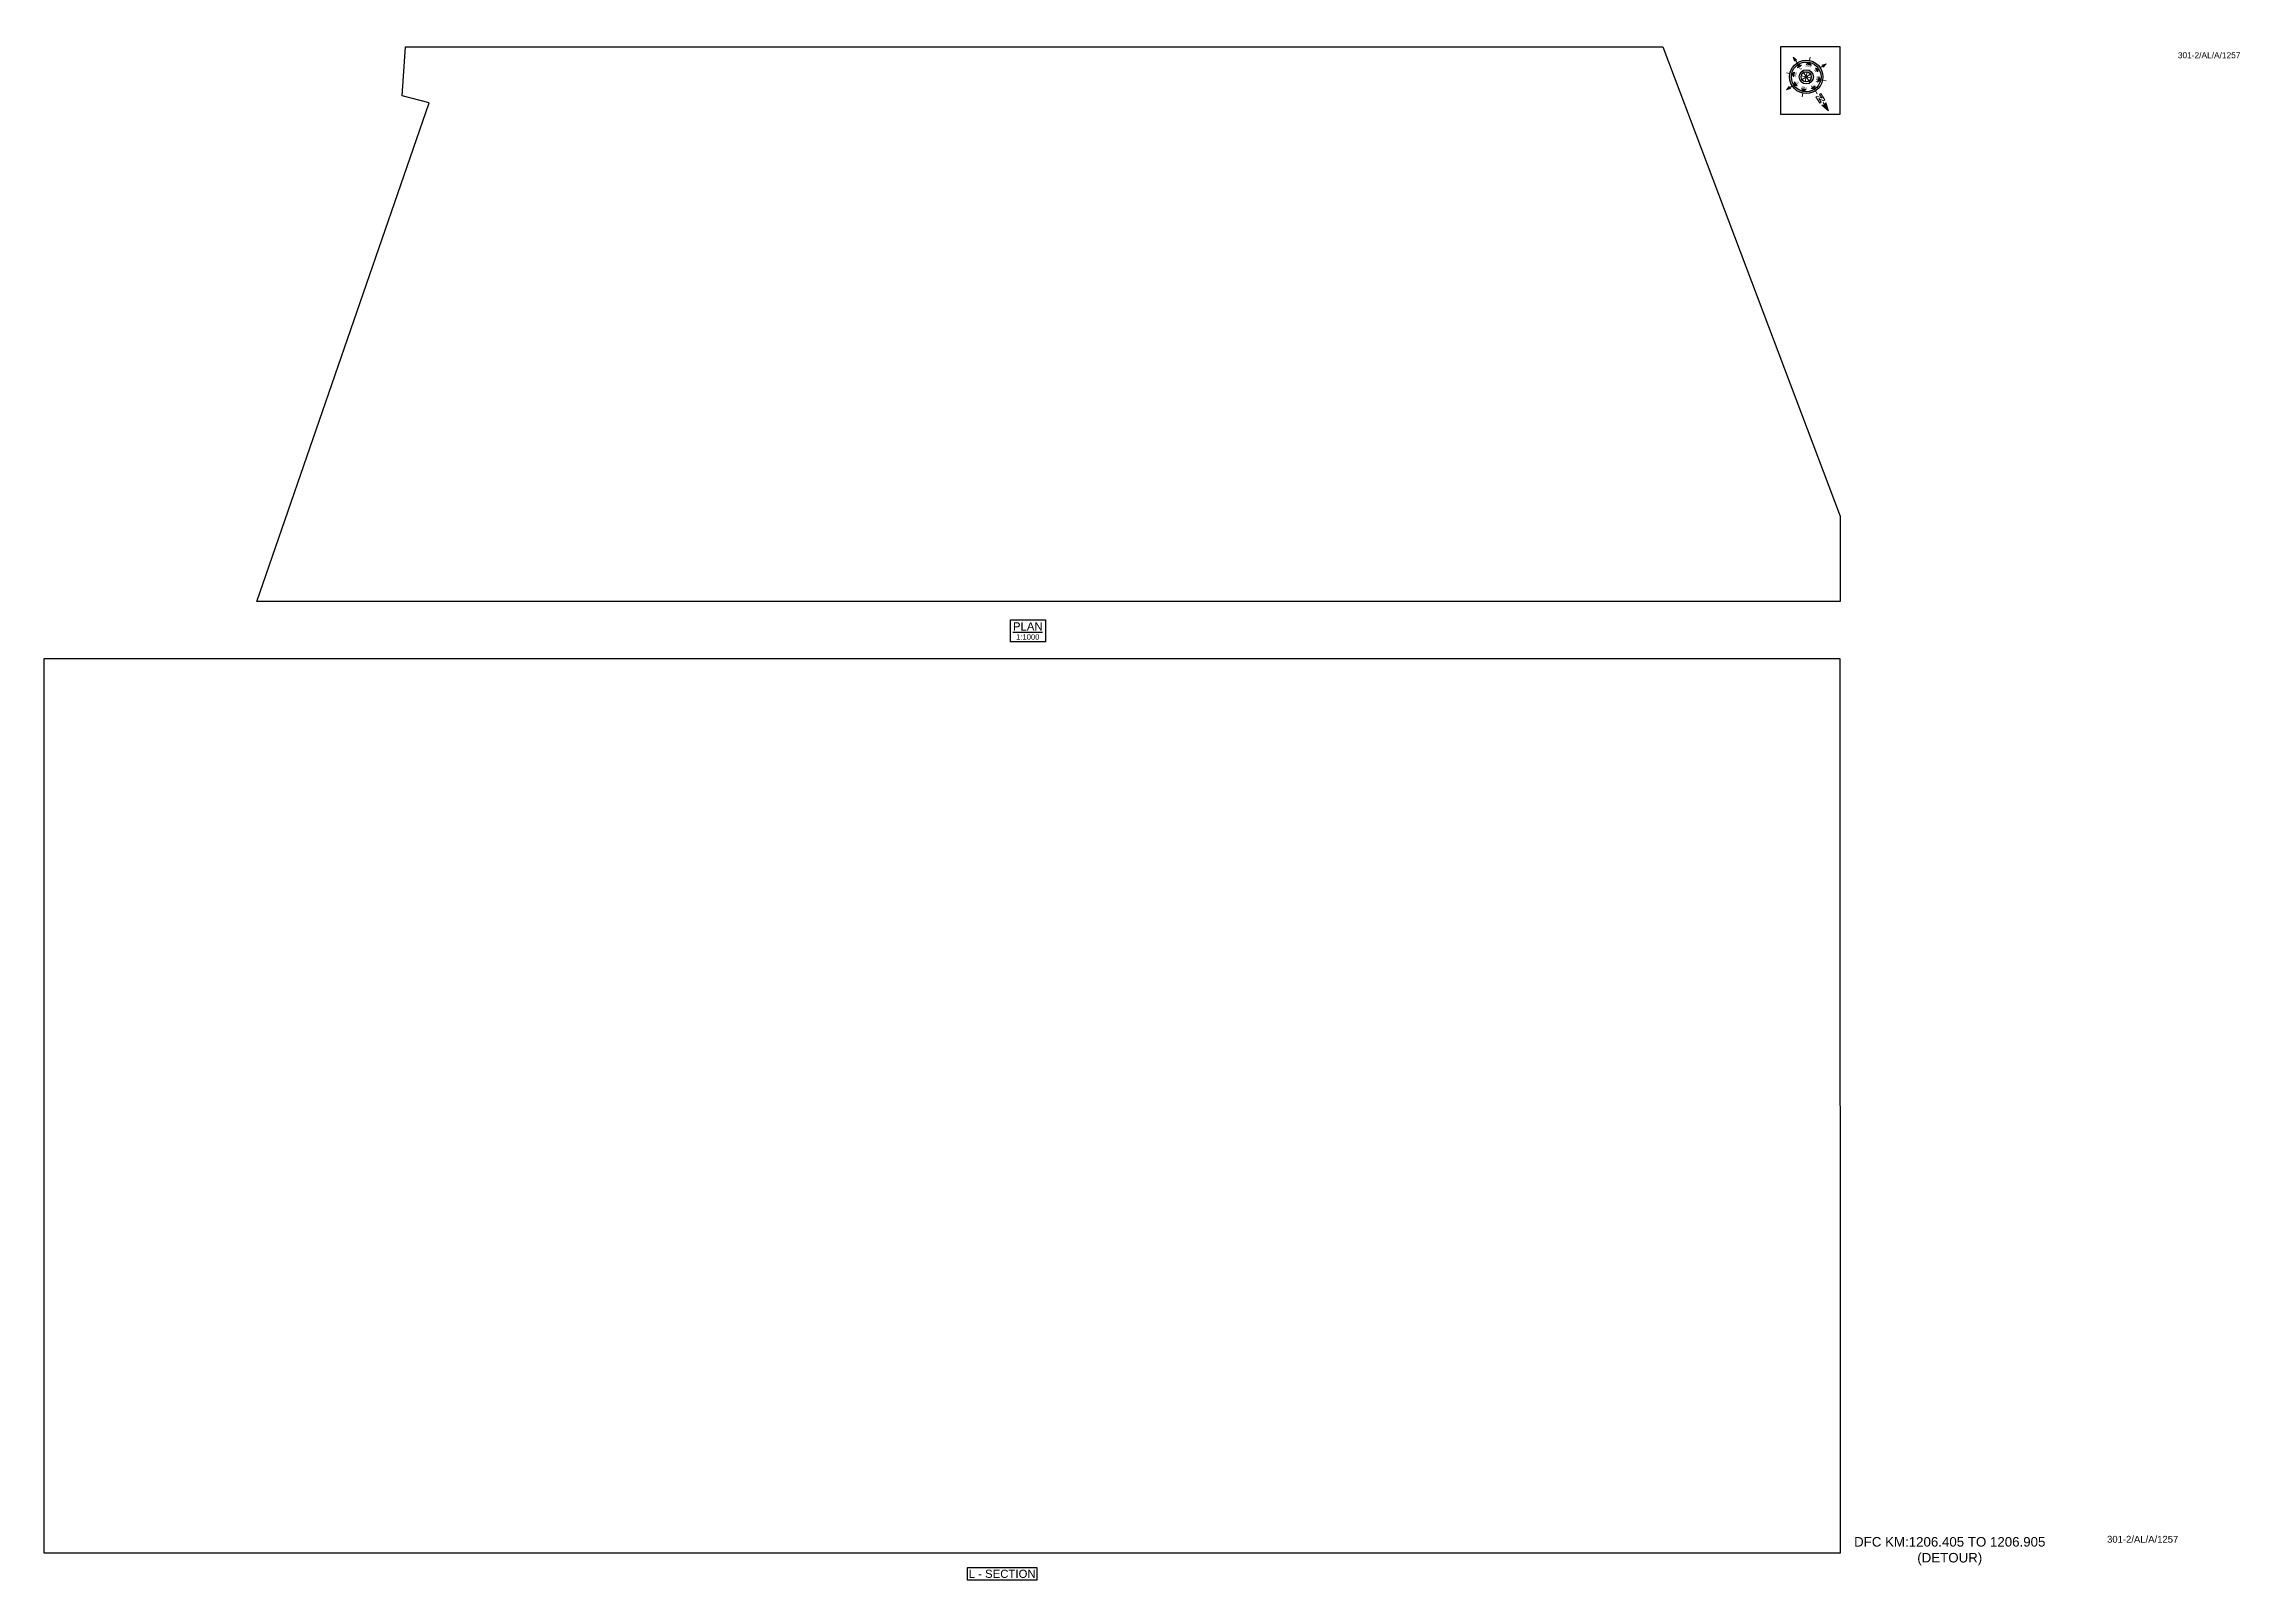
# Paper-space layout '1257' of a CAD drawing. Header units: metres. Extents: x 15 to 823, y 15 to 580.
import ezdxf
from ezdxf.enums import TextEntityAlignment as Align

# ---------------------------------------------------------------- set-up
doc = ezdxf.new("R2010")
doc.units = ezdxf.units.M
doc.header["$MEASUREMENT"] = 0
doc.layers.get('Defpoints').update_dxf_attribs({"color": 5})
doc.layers.add('title', color=7, linetype='Continuous')
doc.styles.get("Standard").update_dxf_attribs({"font": 'arial.ttf'})
doc.styles.add('Style-Arial', font='arial.ttf')

# ---------------------------------------------------------------- blocks, each defined once
blk = doc.blocks.new('N')
for points in [[(0, 8.41), (-0.49, 6.68), (0, 6.93)], [(0.49, 6.68), (0, 6.93), (0, 8.41)], [(-4.93, 0), (-4.07, 0.25), (-4.19, 0)], [(-4.07, -0.25), (-4.19, 0), (-4.93, 0)], [(-3.08, 0), (-2.59, 0.49), (-2.59, -0.49)], [(-2.18, 2.18), (-1.48, 2.18), (-2.18, 1.48)], [(0, 3.08), (0.49, 2.59), (-0.49, 2.59)], [(2.18, 2.18), (2.18, 1.48), (1.48, 2.18)], [(3.08, 0), (2.59, -0.49), (2.59, 0.49)], [(4.07, 0.25), (4.19, 0), (4.93, 0)], [(4.93, 0), (4.07, -0.25), (4.19, 0)], [(-2.18, -2.18), (-2.18, -1.48), (-1.48, -2.18)], [(0, -3.08), (-0.49, -2.59), (0.49, -2.59)], [(0, -4.93), (-0.25, -4.07), (0, -4.19)], [(0.25, -4.07), (0, -4.19), (0, -4.93)], [(2.18, -2.18), (1.48, -2.18), (2.18, -1.48)]]:
    blk.add_hatch(color=7).paths.add_polyline_path(points, flags=0)
h = blk.add_hatch(color=7)
h.paths.add_polyline_path([(0, -3.08), (0, -3.46, 1), (0, 3.46), (0, 3.08, -1)])
h.paths.add_polyline_path([(0, 1.05), (0, 1.48, 1), (0, -1.48), (0, -1.05, -1)])
at = {"color": 7, "linetype": 'ByBlock', "lineweight": 13}
for p, q in [((-0.61, 4.57), (-0.61, 6.12)), ((-0.61, 6.12), (-0.3, 6.12)), ((-0.3, 6.12), (0.32, 5.19)), ((0.32, 4.57), (-0.3, 5.5)), ((-0.3, 5.5), (-0.3, 4.57)), ((0.32, 5.19), (0.32, 6.12)), ((0.32, 6.12), (0.64, 6.12)), ((0.64, 6.12), (0.64, 4.57))]:
    blk.add_line(p, q, dxfattribs=at)
at = {"color": 7, "lineweight": 13}
for p, q in [((0, 6.41), (0, 7.28)), ((-3.46, 0), (-4.19, 0)), ((-2.45, 2.45), (-2.97, 2.97)), ((1.05, 0), (-1.05, 0)), ((-1.05, 0), (1.05, 0)), ((-0.74, 0.74), (0.74, -0.74)), ((0.74, 0.74), (-0.74, -0.74)), ((0.74, -0.74), (-0.74, 0.74)), ((-0.74, -0.74), (0.74, 0.74)), ((0, 3.46), (0, 4.19)), ((0, 3.46), (0, 3.08)), ((0, 1.05), (0, 1.48)), ((0, 1.05), (0, -1.05)), ((0, -1.05), (0, 1.05)), ((2.45, 2.45), (2.97, 2.97)), ((3.46, 0), (4.19, 0)), ((-2.45, -2.45), (-2.97, -2.97)), ((0, -1.05), (0, -1.48)), ((0, -3.46), (0, -3.08)), ((0, -3.46), (0, -4.19)), ((2.45, -2.45), (2.97, -2.97))]:
    blk.add_line(p, q, dxfattribs=at)
at = {"color": 7, "linetype": 'ByBlock', "lineweight": 13}
for points in [[(-0.3, 4.57), (-0.61, 4.57)], [(0.32, 4.57), (0.64, 4.57)]]:
    blk.add_lwpolyline(points, dxfattribs=at)
at = {"color": 7, "lineweight": 13}
for points in [[(0, 8.41), (-0.49, 6.68), (0, 6.93), (0, 6.93)], [(0.49, 6.68), (0, 6.93), (0, 8.41), (0, 8.41)], [(-4.93, 0), (-4.07, 0.25), (-4.19, 0), (-4.19, 0)], [(-4.07, -0.25), (-4.19, 0), (-4.93, 0), (-4.93, 0)], [(-3.08, 0), (-2.59, 0.49), (-2.59, -0.49), (-2.59, -0.49)], [(-2.18, 2.18), (-1.48, 2.18), (-2.18, 1.48), (-2.18, 1.48)], [(0, 3.08), (0.49, 2.59), (-0.49, 2.59), (-0.49, 2.59)], [(2.18, 2.18), (2.18, 1.48), (1.48, 2.18), (1.48, 2.18)], [(3.08, 0), (2.59, -0.49), (2.59, 0.49), (2.59, 0.49)], [(4.07, 0.25), (4.19, 0), (4.93, 0), (4.93, 0)], [(4.93, 0), (4.07, -0.25), (4.19, 0), (4.19, 0)], [(-2.18, -2.18), (-2.18, -1.48), (-1.48, -2.18), (-1.48, -2.18)], [(0, -3.08), (-0.49, -2.59), (0.49, -2.59), (0.49, -2.59)], [(0, -4.93), (-0.25, -4.07), (0, -4.19), (0, -4.19)], [(0.25, -4.07), (0, -4.19), (0, -4.93), (0, -4.93)], [(2.18, -2.18), (1.48, -2.18), (2.18, -1.48), (2.18, -1.48)]]:
    blk.add_lwpolyline(points, close=True, dxfattribs=at)
at = {"color": 7}
for radius in [3.46, 3.08, 1.48, 1.05]:
    blk.add_circle((0, 0), radius, dxfattribs=at)
for s, rotation, p in [('W', 90, (-2.1, 0)), ('NW', 45, (-1.48, 1.48)), ('NE', 315, (1.48, 1.48)), ('E', 270, (1.97, 0)), ('SW', 135, (-1.48, -1.48)), ('SE', 225, (1.48, -1.48))]:
    blk.add_text(s, height=0.6, rotation=rotation, dxfattribs=at).set_placement(p, align=Align.CENTER)
for s, p in [('N', (0, 2.1)), ('S', (0, -2.47))]:
    blk.add_text(s, height=0.6, dxfattribs=at).set_placement(p, align=Align.CENTER)

psp = doc.layouts.new('1257')

# ---------------------------------------------------------------- linework, layer by layer
psp.add_lwpolyline([(354.82, 15), (354.82, 19.6), (380.35, 19.6), (380.35, 15)], close=True)
at = {"layer": 'Defpoints'}
psp.add_lwpolyline([(15, 25), (676.04, 25), (675.96, 353.83), (15, 353.83)], close=True, dxfattribs=at)
at = {"layer": 'title', "color": 7, "linetype": 'Continuous', "lineweight": -3}
psp.add_lwpolyline([(370.65, 368.2), (383.53, 368.2), (383.53, 360.05), (370.65, 360.05)], close=True, dxfattribs=at)

# ---------------------------------------------------------------- texts
at = {"style": 'Style-Arial'}
for height, p in [(2.2, (800.22, 574.76)), (2.5, (774.19, 28.76))]:
    psp.add_text('301-2/AL/A/1257', height=height, dxfattribs=at).set_placement(p)
at = {"insert": (668.57, 30.81), "char_height": 3.5, "attachment_point": 1, "style": 'Style-Arial'}
psp.add_mtext_dynamic_manual_height_columns('\\pxqc;{\\C1;DFC KM:1206.405 TO 1206.905 \\P(DETOUR)}', width=95.4615, gutter_width=17.5, heights=[0], dxfattribs=at)
at = {"layer": 'title', "color": 7, "linetype": 'Continuous', "lineweight": -3, "style": 'Style-Arial'}
for s, height, p in [('%%UPLAN', 3, (377.04, 365.76)), ('1:1000', 2, (377.04, 361.89))]:
    psp.add_text(s, height=height, dxfattribs=at).set_placement(p, align=Align.MIDDLE)
at = {"layer": 'title', "style": 'Style-Arial'}
psp.add_text('L - SECTION', height=3, rotation=0.00006, dxfattribs=at).set_placement((367.6, 17.3), align=Align.MIDDLE_CENTER)

# ---------------------------------------------------------------- viewports
at = {"layer": 'Defpoints'}
vp = psp.add_viewport(center=(345.52, 189.41), size=(661.04, 328.829), view_center_point=(38205.11, -11970.59), view_height=328.829, status=3, dxfattribs=at)
vp.dxf.flags = 0x10000  # cut along an outline
vp.dxf.clipping_boundary_handle = psp.add_lwpolyline([(15, 25), (676.04, 25), (675.96, 353.83), (15, 353.83)], format="xyb", close=True, dxfattribs={"invisible": 1}).dxf.handle

# ---------------------------------------------------------------- wipeouts: each hides what was drawn before it
psp.add_wipeout([(653.96, 579), (676, 579), (676, 554.19), (653.96, 554.19)])

# ---------------------------------------------------------------- next in the draw order: linework, layer by layer
psp.add_lwpolyline([(676, 579), (653.96, 579), (653.96, 554.19), (676, 554.19)], close=True)
psp.add_lwpolyline([(156.77, 558.32), (146.82, 560.95), (148.04, 579), (610.69, 579), (676, 406.37), (675.97, 374.91), (93.39, 374.92)], close=True, dxfattribs=at)

# ---------------------------------------------------------------- next in the draw order: block references
at = {"xscale": 1.771541371757186, "yscale": 1.771541371757186, "zscale": 1.771541371757186, "rotation": 213.3650163118157}
psp.add_blockref('N', (663.49, 567.9), dxfattribs=at)

# ---------------------------------------------------------------- next in the draw order: viewports
at = {"layer": 'Defpoints', "view_twist_angle": 194.73578438}
vp = psp.add_viewport(center=(384.69, 476.95), size=(582.61, 204.0909), view_center_point=(251533.23, -3439465.92), view_height=204.0909, dxfattribs=at)
vp.dxf.flags = 0x10000  # cut along an outline
vp.dxf.clipping_boundary_handle = psp.add_lwpolyline([(156.77, 558.32), (146.82, 560.95), (148.04, 579), (610.69, 579), (676, 406.37), (675.97, 374.91), (93.39, 374.92)], format="xyb", close=True, dxfattribs={"invisible": 1}).dxf.handle

doc.saveas('drawing.dxf')
